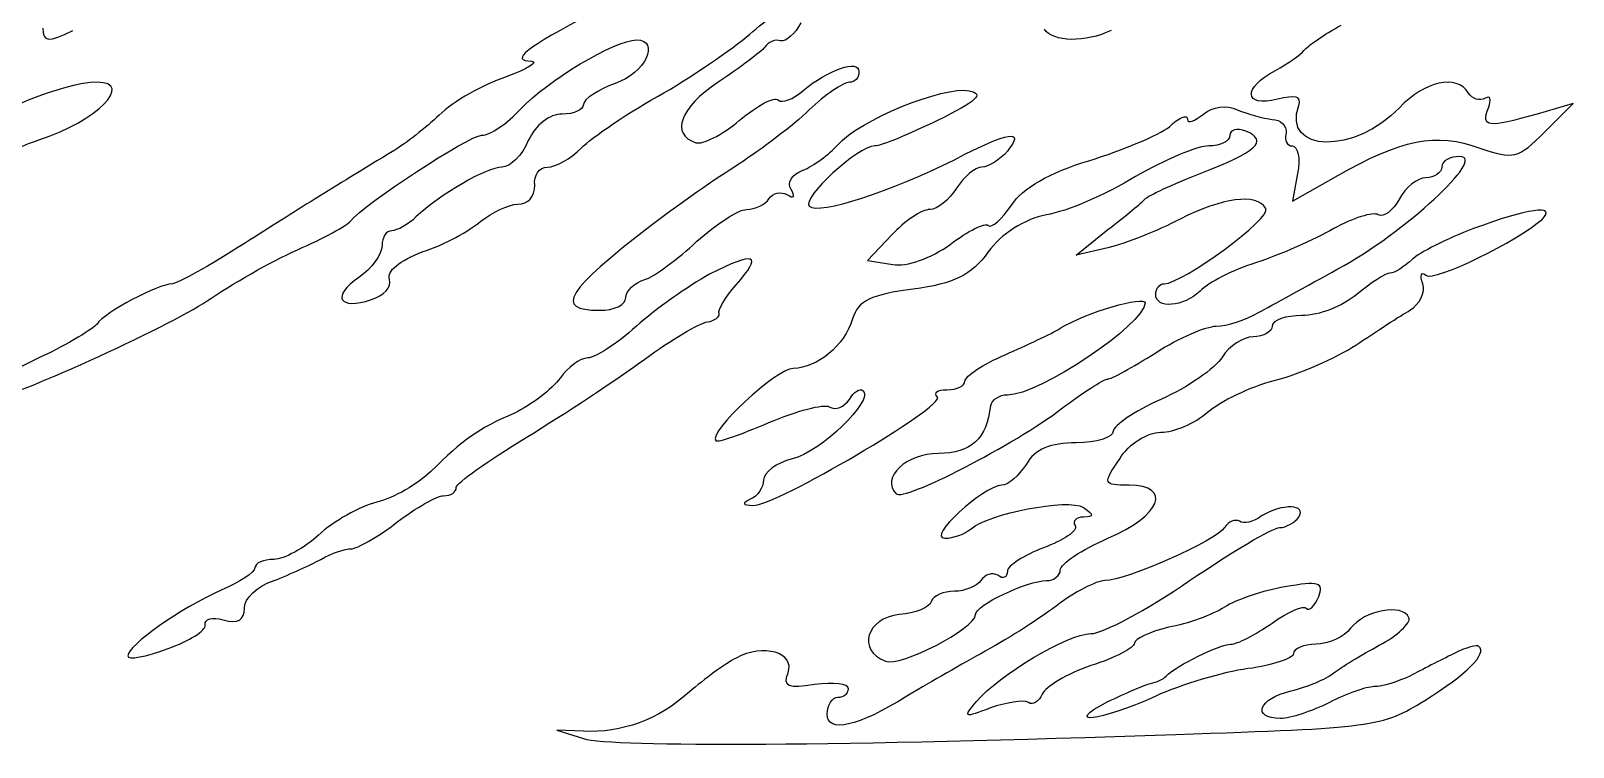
# Model space of a CAD drawing. Extents: x 0 to 69.4, y 0 to 30.3.
# Drawn here: x 55.19 to 57.716, y 12.348 to 13.52 of the extents above; entities that cross this region are included whole.
import ezdxf

# ---------------------------------------------------------------- set-up
doc = ezdxf.new("R2010")
doc.units = 0
doc.header["$MEASUREMENT"] = 0
doc.layers.get('0').update_dxf_attribs({"linetype": 'CONTINUOUS'})

msp = doc.modelspace()

# ---------------------------------------------------------------- linework, layer by layer
at = {"color": 0, "linetype": 'CONTINUOUS'}
for p, q in [((57.7161, 13.4013), (57.6571, 13.3839)), ((57.6692, 13.3544), (57.7161, 13.4013)), ((57.1537, 13.3492), (57.1537, 13.3492)), ((57.2647, 13.2867), (57.2561, 13.2415)), ((57.2561, 13.2415), (57.3307, 13.2832)), ((56.9019, 13.153), (56.954, 13.1947)), ((57.5529, 13.1964), (57.5529, 13.1964)), ((56.6, 13.186), (56.56, 13.1443)), ((56.954, 13.1652), (56.9019, 13.153)), ((56.56, 13.1443), (56.6017, 13.1374)), ((56.3014, 13.1217), (56.3014, 13.1217)), ((57.2057, 12.726), (57.2057, 12.726)), ((56.0947, 12.3736), (56.0514, 12.3753)), ((56.0514, 12.3753), (56.0947, 12.3614))]:
    msp.add_line(p, q, dxfattribs=at)
for points in [[(56.3725, 13.5193), (56.3968, 13.5418), (56.4558, 13.58), (56.5062, 13.6026)], [(56.1086, 13.5488), (56.001, 13.4932), (55.9732, 13.4707), (56.0097, 13.4707)], [(55.2094, 13.5245), (55.2094, 13.5019), (55.2182, 13.5002), (55.2581, 13.521)], [(56.2267, 13.4186), (56.2822, 13.4516), (56.3482, 13.4967), (56.3725, 13.5193)], [(56.4507, 13.5332), (56.4419, 13.5158), (56.4264, 13.5019), (56.4176, 13.5036)], [(56.9593, 13.521), (56.9176, 13.5002), (56.8637, 13.5019), (56.8499, 13.5227)], [(57.2751, 13.4881), (57.2804, 13.495), (57.3082, 13.5141), (57.336, 13.5297)], [(55.9924, 13.3926), (56.034, 13.4377), (56.1468, 13.5054), (56.1815, 13.5054)], [(56.1815, 13.5054), (56.2215, 13.5054), (56.1954, 13.4499), (56.1468, 13.4342)], [(56.3917, 13.4932), (56.3864, 13.4863), (56.3517, 13.4603), (56.3153, 13.436)], [(56.4176, 13.5036), (56.409, 13.5071), (56.3968, 13.5019), (56.3917, 13.4932)], [(56.0097, 13.4707), (56.0218, 13.469), (56.0044, 13.4586), (55.9681, 13.4447)], [(56.4542, 13.4221), (56.4958, 13.4568), (56.5461, 13.4742), (56.5461, 13.4533)], [(57.2283, 13.4551), (57.2492, 13.4672), (57.27, 13.4811), (57.2751, 13.4881)], [(55.9681, 13.4447), (55.9299, 13.4325), (55.8812, 13.4047), (55.8586, 13.3822)], [(56.5461, 13.4533), (56.5461, 13.4429), (56.5392, 13.436), (56.5306, 13.436)], [(57.2318, 13.4082), (57.1762, 13.3943), (57.1744, 13.4273), (57.2283, 13.4551)], [(57.5443, 13.4186), (57.5251, 13.4499), (57.4731, 13.4377), (57.4314, 13.3943)], [(55.2979, 13.436), (55.2442, 13.436), (55.1192, 13.3856), (55.0949, 13.3527)], [(55.2043, 13.3422), (55.2963, 13.3717), (55.3604, 13.436), (55.2979, 13.436)], [(56.0913, 13.3283), (56.1086, 13.3457), (56.1694, 13.3874), (56.2267, 13.4186)], [(56.1468, 13.4342), (56.119, 13.4238), (56.0947, 13.4082), (56.0947, 13.3995)], [(56.3153, 13.436), (56.2528, 13.3943), (56.2371, 13.3509), (56.2788, 13.337)], [(56.4142, 13.4065), (56.4194, 13.4013), (56.4385, 13.4082), (56.4542, 13.4221)], [(56.5306, 13.436), (56.5201, 13.436), (56.4906, 13.4152), (56.4646, 13.3908)], [(56.5114, 13.3336), (56.5461, 13.3735), (56.685, 13.4308), (56.7267, 13.4221)], [(56.7267, 13.4221), (56.7526, 13.4169), (56.7387, 13.4047), (56.6746, 13.3735)], [(57.5721, 13.4099), (57.5633, 13.4047), (57.5512, 13.4082), (57.5443, 13.4186)], [(55.9281, 13.3492), (55.9419, 13.3492), (55.9697, 13.3683), (55.9924, 13.3926)], [(56.0947, 13.3995), (56.0947, 13.3908), (56.0792, 13.3839), (56.06, 13.3839)], [(56.35, 13.3735), (56.3794, 13.3978), (56.4072, 13.4134), (56.4142, 13.4065)], [(57.1103, 13.3839), (57.126, 13.3961), (57.1485, 13.3995), (57.1658, 13.3908)], [(57.2665, 13.3978), (57.2717, 13.4134), (57.2613, 13.4152), (57.2318, 13.4082)], [(57.4314, 13.3943), (57.3603, 13.3179), (57.2387, 13.3197), (57.2665, 13.3978)], [(57.6571, 13.3839), (57.5756, 13.3613), (57.5651, 13.3613), (57.5772, 13.3943)], [(57.5772, 13.3943), (57.5825, 13.4082), (57.5807, 13.4152), (57.5721, 13.4099)], [(55.8586, 13.3822), (55.8361, 13.3613), (55.8031, 13.3353), (55.7857, 13.3249)], [(56.06, 13.3839), (56.0392, 13.3839), (56.0167, 13.3665), (56.0044, 13.3405)], [(56.2788, 13.337), (56.2892, 13.3336), (56.3222, 13.3492), (56.35, 13.3735)], [(56.4646, 13.3908), (56.4385, 13.3648), (56.3864, 13.3266), (56.35, 13.3023)], [(56.6746, 13.3735), (56.6278, 13.3509), (56.5826, 13.3318), (56.5722, 13.3318)], [(57.0547, 13.3631), (57.0704, 13.3787), (57.0843, 13.3839), (57.0843, 13.3752)], [(57.0843, 13.3752), (57.0843, 13.3683), (57.0964, 13.3717), (57.1103, 13.3839)], [(57.1658, 13.3908), (57.1832, 13.3839), (57.2092, 13.377), (57.2231, 13.3752)], [(57.2231, 13.3752), (57.2369, 13.3752), (57.2474, 13.3648), (57.2457, 13.3527)], [(55.055, 13.2641), (55.0897, 13.2919), (55.1574, 13.3266), (55.2043, 13.3422)], [(55.7129, 13.2086), (55.7354, 13.2363), (55.9072, 13.3492), (55.9281, 13.3492)], [(56.0044, 13.3405), (55.994, 13.3162), (55.975, 13.2971), (55.9611, 13.2971)], [(56.7024, 13.3092), (56.7926, 13.3561), (56.8186, 13.3596), (56.7892, 13.3231)], [(56.9228, 13.3075), (56.9783, 13.3249), (57.0374, 13.3492), (57.0547, 13.3631)], [(57.1051, 13.2867), (57.1971, 13.3214), (57.2179, 13.3405), (57.1797, 13.3561)], [(57.1537, 13.3492), (57.1537, 13.3388), (57.1381, 13.3318), (57.119, 13.3318)], [(57.1797, 13.3561), (57.1658, 13.3613), (57.1537, 13.3579), (57.1537, 13.3492)], [(57.2457, 13.3527), (57.2422, 13.3405), (57.2474, 13.3318), (57.2561, 13.3318)], [(57.3307, 13.2832), (57.4332, 13.3422), (57.4922, 13.3544), (57.5633, 13.3283)], [(57.5633, 13.3283), (57.6189, 13.3092), (57.6258, 13.311), (57.6692, 13.3544)], [(55.7857, 13.3249), (55.6764, 13.2589), (55.6296, 13.2294), (55.5393, 13.1721)], [(56.0357, 13.2971), (56.0496, 13.2971), (56.0739, 13.311), (56.0913, 13.3283)], [(56.5722, 13.3318), (56.5444, 13.3318), (56.4524, 13.2467), (56.4646, 13.2329)], [(56.4542, 13.2919), (56.4715, 13.2988), (56.4975, 13.3179), (56.5114, 13.3336)], [(56.7892, 13.3231), (56.7769, 13.3092), (56.7579, 13.2971), (56.7475, 13.2971)], [(57.119, 13.3318), (57.1017, 13.3318), (57.0461, 13.3092), (56.9992, 13.2815)], [(57.2561, 13.3318), (57.2647, 13.3318), (57.27, 13.311), (57.2647, 13.2867)], [(55.9611, 13.2971), (55.9368, 13.2971), (55.8586, 13.252), (55.8204, 13.2155)], [(56.0149, 13.2676), (56.0132, 13.2832), (56.0218, 13.2971), (56.0357, 13.2971)], [(56.35, 13.3023), (56.3135, 13.2797), (56.2493, 13.2346), (56.2058, 13.2016)], [(56.435, 13.2606), (56.4281, 13.2711), (56.435, 13.2849), (56.4542, 13.2919)], [(56.4646, 13.2329), (56.4801, 13.219), (56.6, 13.2572), (56.7024, 13.3092)], [(56.7475, 13.2971), (56.7371, 13.2971), (56.7179, 13.2815), (56.7058, 13.2624)], [(56.7961, 13.2346), (56.8135, 13.2624), (56.8586, 13.2884), (56.9228, 13.3075)], [(57.3307, 13.1304), (57.4401, 13.1895), (57.5756, 13.3145), (57.5304, 13.3145)], [(57.5008, 13.2971), (57.5008, 13.2884), (57.4887, 13.2797), (57.4749, 13.2797)], [(57.5304, 13.3145), (57.5147, 13.3145), (57.5008, 13.3075), (57.5008, 13.2971)], [(55.9871, 13.2363), (56.0044, 13.2363), (56.0149, 13.2485), (56.0149, 13.2676)], [(56.9992, 13.2815), (56.9506, 13.252), (56.8864, 13.2242), (56.8533, 13.219)], [(57.0149, 13.245), (57.02, 13.2502), (57.06, 13.2693), (57.1051, 13.2867)], [(57.4749, 13.2797), (57.461, 13.2797), (57.4418, 13.2641), (57.4314, 13.245)], [(56.3621, 13.2277), (56.376, 13.2277), (56.3933, 13.2363), (56.3986, 13.245)], [(56.3986, 13.245), (56.4056, 13.2554), (56.4176, 13.2572), (56.4281, 13.252)], [(56.4281, 13.252), (56.4403, 13.245), (56.4419, 13.2485), (56.435, 13.2606)], [(56.7058, 13.2624), (56.6936, 13.2433), (56.6746, 13.2277), (56.6625, 13.2277)], [(56.954, 13.1947), (56.9836, 13.2172), (57.0096, 13.2398), (57.0149, 13.245)], [(57.2126, 13.2294), (57.1971, 13.2554), (57.1415, 13.2467), (57.0721, 13.212)], [(57.4314, 13.245), (57.421, 13.2259), (57.4054, 13.2138), (57.3967, 13.219)], [(55.8204, 13.2155), (55.8083, 13.2033), (55.7892, 13.1929), (55.7806, 13.1929)], [(55.9264, 13.2086), (55.9454, 13.2224), (55.9715, 13.2363), (55.9871, 13.2363)], [(56.2806, 13.1756), (56.3118, 13.2033), (56.3482, 13.2277), (56.3621, 13.2277)], [(56.6625, 13.2277), (56.6486, 13.2277), (56.6208, 13.2086), (56.6, 13.186)], [(56.7579, 13.2016), (56.7631, 13.1964), (56.7804, 13.212), (56.7961, 13.2346)], [(56.8533, 13.219), (56.8169, 13.212), (56.7788, 13.1877), (56.7579, 13.1582)], [(57.0461, 13.1061), (57.0756, 13.1061), (57.2231, 13.2138), (57.2126, 13.2294)], [(57.3967, 13.219), (57.3881, 13.2242), (57.355, 13.2138), (57.3238, 13.1964)], [(57.6657, 13.212), (57.69, 13.2363), (57.6414, 13.2294), (57.5529, 13.1964)], [(55.6261, 13.1617), (55.6694, 13.1808), (55.7076, 13.2016), (55.7129, 13.2086)], [(55.7806, 13.1929), (55.7718, 13.1929), (55.7649, 13.1825), (55.7649, 13.1686)], [(55.8308, 13.1582), (55.8674, 13.1704), (55.909, 13.1929), (55.9264, 13.2086)], [(56.2058, 13.2016), (56.0653, 13.094), (56.0461, 13.0627), (56.1208, 13.0627)], [(56.6954, 13.1704), (56.7249, 13.1929), (56.7526, 13.2068), (56.7579, 13.2016)], [(57.0721, 13.212), (57.0357, 13.1929), (56.9836, 13.1721), (56.954, 13.1652)], [(57.3238, 13.1964), (57.2925, 13.179), (57.2353, 13.153), (57.1971, 13.1408)], [(57.5529, 13.1964), (57.5096, 13.1808), (57.4644, 13.1565), (57.4522, 13.1461)], [(57.4749, 13.12), (57.4869, 13.1079), (57.6276, 13.1773), (57.6657, 13.212)], [(55.5393, 13.1721), (55.4819, 13.1356), (55.4299, 13.1061), (55.4213, 13.1061)], [(55.7649, 13.1686), (55.7649, 13.1547), (55.7475, 13.1304), (55.7268, 13.1165)], [(56.1954, 13.1131), (56.2111, 13.1183), (56.2493, 13.1461), (56.2806, 13.1756)], [(56.6017, 13.1374), (56.6243, 13.1339), (56.6642, 13.1478), (56.6954, 13.1704)], [(55.4785, 13.0783), (55.5167, 13.1044), (55.5826, 13.1426), (55.6261, 13.1617)], [(55.7771, 13.1131), (55.7718, 13.127), (55.7944, 13.1443), (55.8308, 13.1582)], [(56.3447, 13.1044), (56.3899, 13.1547), (56.376, 13.1599), (56.3014, 13.1217)], [(56.7579, 13.1582), (56.7301, 13.12), (56.7024, 13.1061), (56.6347, 13.0974)], [(57.1971, 13.1408), (57.1589, 13.1287), (57.1172, 13.1079), (57.1051, 13.094)], [(57.4522, 13.1461), (57.4401, 13.1339), (57.4228, 13.1235), (57.4158, 13.1235)], [(55.7268, 13.1165), (55.6817, 13.0853), (55.6937, 13.0627), (55.7475, 13.0801)], [(55.7475, 13.0801), (55.7683, 13.087), (55.7806, 13.1009), (55.7771, 13.1131)], [(56.1642, 13.0836), (56.1642, 13.094), (56.1781, 13.1079), (56.1954, 13.1131)], [(56.3014, 13.1217), (56.2667, 13.1027), (56.2128, 13.0645), (56.1815, 13.0367)], [(57.2006, 13.0592), (57.2214, 13.0697), (57.2804, 13.1027), (57.3307, 13.1304)], [(57.4158, 13.1235), (57.4089, 13.1235), (57.3846, 13.1079), (57.3619, 13.0888)], [(57.4696, 13.1061), (57.4644, 13.12), (57.4679, 13.127), (57.4749, 13.12)], [(55.4213, 13.1061), (55.3986, 13.1061), (55.3101, 13.0592), (55.2979, 13.0402)], [(56.3169, 13.0575), (56.3135, 13.0627), (56.3274, 13.0836), (56.3447, 13.1044)], [(56.6347, 13.0974), (56.5669, 13.0888), (56.5444, 13.0783), (56.5357, 13.0488)], [(57.0322, 13.0888), (57.0322, 13.0992), (57.0392, 13.1061), (57.0461, 13.1061)], [(57.1051, 13.094), (57.0774, 13.0679), (57.0322, 13.0645), (57.0322, 13.0888)], [(57.3619, 13.0888), (57.3394, 13.0697), (57.2994, 13.054), (57.2717, 13.054)], [(57.4488, 13.0627), (57.4644, 13.0731), (57.4749, 13.0922), (57.4696, 13.1061)], [(55.1175, 12.9152), (55.1504, 12.9152), (55.4143, 13.0349), (55.4785, 13.0783)], [(56.1208, 13.0627), (56.1451, 13.0627), (56.1642, 13.0714), (56.1642, 13.0836)], [(57.0149, 13.0749), (57.0131, 13.0384), (56.8413, 12.9239), (56.7892, 12.9239)], [(56.876, 13.0332), (56.9176, 13.0592), (57.0149, 13.087), (57.0149, 13.0749)], [(57.3603, 13.0055), (57.3932, 13.028), (57.4332, 13.054), (57.4488, 13.0627)], [(55.2979, 13.0402), (55.2928, 13.0332), (55.2511, 13.0072), (55.206, 12.9864)], [(56.1954, 12.9829), (56.2389, 13.0142), (56.284, 13.0419), (56.2979, 13.0436)], [(56.2979, 13.0436), (56.31, 13.0454), (56.3187, 13.0523), (56.3169, 13.0575)], [(56.5357, 13.0488), (56.5218, 13.0038), (56.4785, 12.969), (56.4385, 12.9673)], [(57.1311, 13.0367), (57.1485, 13.0367), (57.1797, 13.0471), (57.2006, 13.0592)], [(57.2717, 13.054), (57.2457, 13.054), (57.2231, 13.0471), (57.2231, 13.0367)], [(56.1815, 13.0367), (56.1486, 13.0072), (56.1139, 12.9847), (56.1017, 12.9847)], [(56.7857, 12.9899), (56.8204, 13.0055), (56.8621, 13.0245), (56.876, 13.0332)], [(57.0322, 12.9933), (57.0704, 13.0176), (57.1156, 13.0367), (57.1311, 13.0367)], [(57.1918, 13.0193), (57.1762, 13.0193), (57.1519, 13.0038), (57.1415, 12.9864)], [(57.2231, 13.0367), (57.2231, 13.028), (57.2092, 13.0193), (57.1918, 13.0193)], [(56.7197, 12.9465), (56.7197, 12.9551), (56.7492, 12.9742), (56.7857, 12.9899)], [(56.9524, 12.9499), (56.9593, 12.9499), (56.994, 12.969), (57.0322, 12.9933)], [(57.2283, 12.9482), (57.2682, 12.9586), (57.3272, 12.9847), (57.3603, 13.0055)], [(55.206, 12.9864), (55.1279, 12.9499), (55.0862, 12.9152), (55.1175, 12.9152)], [(56.001, 12.8544), (56.0635, 12.8926), (56.1503, 12.9499), (56.1954, 12.9829)], [(56.1017, 12.9847), (56.0896, 12.9847), (56.0687, 12.969), (56.0565, 12.9517)], [(56.4385, 12.9673), (56.4107, 12.9673), (56.2979, 12.8631), (56.3118, 12.8492)], [(57.1415, 12.9864), (57.1294, 12.9673), (57.0843, 12.936), (57.0408, 12.9169)], [(56.0565, 12.9517), (56.0426, 12.9326), (56.0097, 12.9083), (55.9819, 12.8944)], [(56.6901, 12.9326), (56.7075, 12.9326), (56.7197, 12.9395), (56.7197, 12.9465)], [(56.8776, 12.9013), (56.9124, 12.9274), (56.9471, 12.9499), (56.9524, 12.9499)], [(57.1172, 12.8961), (57.1381, 12.9135), (57.1867, 12.9378), (57.2283, 12.9482)], [(56.3725, 12.7433), (56.409, 12.7416), (56.6885, 12.9065), (56.6746, 12.9204)], [(56.5531, 12.9308), (56.5704, 12.9152), (56.4836, 12.8301), (56.4368, 12.8197)], [(56.4975, 12.9048), (56.5079, 12.8978), (56.5218, 12.9048), (56.5306, 12.9169)], [(56.5306, 12.9169), (56.5375, 12.9291), (56.5479, 12.936), (56.5531, 12.9308)], [(56.6746, 12.9204), (56.6676, 12.9274), (56.6746, 12.9326), (56.6901, 12.9326)], [(56.7892, 12.9239), (56.7753, 12.9239), (56.7631, 12.9152), (56.7614, 12.9065)], [(57.0408, 12.9169), (56.9975, 12.8978), (56.9628, 12.8735), (56.9628, 12.8649)], [(55.9819, 12.8944), (55.9211, 12.8683), (55.8986, 12.851), (55.8447, 12.7989)], [(56.3986, 12.8788), (56.4437, 12.8978), (56.4889, 12.91), (56.4975, 12.9048)], [(56.6069, 12.7624), (56.619, 12.7485), (56.8031, 12.844), (56.8776, 12.9013)], [(56.7614, 12.9065), (56.7561, 12.8527), (56.7301, 12.8284), (56.6764, 12.8284)], [(57.0408, 12.8631), (57.0617, 12.8631), (57.0964, 12.877), (57.1172, 12.8961)], [(56.3118, 12.8492), (56.3153, 12.8458), (56.3535, 12.8597), (56.3986, 12.8788)], [(56.9628, 12.8649), (56.9628, 12.8544), (56.935, 12.8458), (56.9019, 12.8458)], [(56.9732, 12.8197), (56.9887, 12.844), (57.0183, 12.8631), (57.0408, 12.8631)], [(55.8864, 12.7728), (55.8864, 12.7798), (55.9385, 12.8163), (56.001, 12.8544)], [(56.9019, 12.8458), (56.8603, 12.8458), (56.8343, 12.8353), (56.8204, 12.811)], [(56.4368, 12.8197), (56.4107, 12.8128), (56.3899, 12.7972), (56.3899, 12.785)], [(56.6764, 12.8284), (56.6243, 12.8284), (56.5808, 12.7885), (56.6069, 12.7624)], [(56.8204, 12.811), (56.8082, 12.7919), (56.7908, 12.7763), (56.7804, 12.7763)], [(56.9887, 12.7763), (56.9454, 12.7763), (56.9454, 12.7781), (56.9732, 12.8197)], [(55.8447, 12.7989), (55.8239, 12.7781), (55.784, 12.7555), (55.7562, 12.7485)], [(56.3899, 12.785), (56.3899, 12.7728), (56.3794, 12.7572), (56.369, 12.7538)], [(55.8656, 12.759), (55.8778, 12.759), (55.8864, 12.7642), (55.8864, 12.7728)], [(56.7804, 12.7763), (56.7492, 12.7746), (56.6556, 12.6895), (56.6868, 12.6895)], [(56.954, 12.6895), (57.0408, 12.726), (57.06, 12.7763), (56.9887, 12.7763)], [(55.7562, 12.7485), (55.7285, 12.7416), (55.6851, 12.7173), (55.6608, 12.6947)], [(55.7892, 12.7156), (55.8204, 12.7399), (55.8551, 12.759), (55.8656, 12.759)], [(56.369, 12.7538), (56.3535, 12.7468), (56.3551, 12.7433), (56.3725, 12.7433)], [(56.7301, 12.7051), (56.7579, 12.7294), (56.8881, 12.7555), (56.9142, 12.7399)], [(56.9142, 12.7399), (56.9315, 12.7277), (56.9315, 12.7242), (56.9142, 12.7242)], [(57.2665, 12.7242), (57.2804, 12.7451), (57.2404, 12.7468), (57.2057, 12.726)], [(55.7146, 12.6722), (55.7233, 12.6722), (55.7579, 12.6913), (55.7892, 12.7156)], [(56.9003, 12.7103), (56.9054, 12.7017), (56.8811, 12.686), (56.8482, 12.6739)], [(56.9142, 12.7242), (56.9019, 12.7242), (56.895, 12.7173), (56.9003, 12.7103)], [(57.1693, 12.7173), (57.1624, 12.7208), (57.1519, 12.7173), (57.145, 12.7069)], [(57.2057, 12.726), (57.1918, 12.7156), (57.1762, 12.7121), (57.1693, 12.7173)], [(57.2353, 12.7069), (57.2457, 12.7069), (57.2613, 12.7156), (57.2665, 12.7242)], [(55.6608, 12.6947), (55.6382, 12.6739), (55.6035, 12.6548), (55.5879, 12.6548)], [(56.6868, 12.6895), (56.7006, 12.6895), (56.7197, 12.6965), (56.7301, 12.7051)], [(56.876, 12.6374), (56.876, 12.6478), (56.9107, 12.6704), (56.954, 12.6895)], [(57.145, 12.7069), (57.1329, 12.686), (56.9836, 12.6201), (56.9489, 12.6201)], [(57.0878, 12.6201), (57.1572, 12.6669), (57.2231, 12.7069), (57.2353, 12.7069)], [(55.6643, 12.6548), (55.6817, 12.6652), (55.7042, 12.6722), (55.7146, 12.6722)], [(56.8482, 12.6739), (56.8169, 12.6617), (56.7892, 12.6444), (56.7892, 12.6357)], [(55.5567, 12.6409), (55.5567, 12.634), (55.5306, 12.6166), (55.5011, 12.6044)], [(55.5879, 12.6548), (55.5706, 12.6548), (55.5567, 12.6496), (55.5567, 12.6409)], [(55.5879, 12.6201), (55.6139, 12.6305), (55.6486, 12.6461), (55.6643, 12.6548)], [(56.7735, 12.6288), (56.7649, 12.634), (56.7526, 12.6305), (56.7457, 12.6201)], [(56.7892, 12.6357), (56.7892, 12.6253), (56.7822, 12.6218), (56.7735, 12.6288)], [(56.8533, 12.6201), (56.8656, 12.6201), (56.876, 12.6288), (56.876, 12.6374)], [(55.5393, 12.5749), (55.5393, 12.5906), (55.5601, 12.6114), (55.5879, 12.6201)], [(56.7457, 12.6201), (56.7406, 12.6114), (56.7197, 12.6027), (56.7024, 12.6027)], [(56.7371, 12.5645), (56.7371, 12.5801), (56.8221, 12.6201), (56.8533, 12.6201)], [(56.9489, 12.6201), (56.935, 12.6201), (56.8985, 12.601), (56.869, 12.5784)], [(56.9262, 12.5333), (56.9454, 12.5333), (57.0165, 12.5715), (57.0878, 12.6201)], [(57.2439, 12.6097), (57.2092, 12.6044), (57.164, 12.5888), (57.145, 12.5767)], [(57.2994, 12.594), (57.3082, 12.6166), (57.2994, 12.6201), (57.2439, 12.6097)], [(55.5011, 12.6044), (55.4351, 12.5749), (55.3483, 12.5142), (55.3483, 12.4968)], [(56.6642, 12.5853), (56.6625, 12.5767), (56.6382, 12.5663), (56.6121, 12.5645)], [(56.7024, 12.6027), (56.685, 12.6027), (56.6676, 12.5958), (56.6642, 12.5853)], [(57.2786, 12.5749), (57.2839, 12.5697), (57.2925, 12.5784), (57.2994, 12.594)], [(57.4471, 12.5593), (57.4367, 12.5836), (57.3742, 12.5715), (57.3515, 12.542)], [(55.475, 12.5472), (55.4733, 12.5576), (55.4872, 12.561), (55.5046, 12.5558)], [(55.5046, 12.5558), (55.5289, 12.5489), (55.5393, 12.5558), (55.5393, 12.5749)], [(56.6121, 12.5645), (56.5583, 12.5593), (56.5426, 12.5055), (56.5896, 12.4882)], [(56.5896, 12.4882), (56.6139, 12.4778), (56.7371, 12.542), (56.7371, 12.5645)], [(56.869, 12.5784), (56.8394, 12.5558), (56.7839, 12.5212), (56.7457, 12.5003)], [(57.145, 12.5767), (57.126, 12.5645), (57.0843, 12.5489), (57.0531, 12.5437)], [(57.2231, 12.5506), (57.2492, 12.5697), (57.2751, 12.5801), (57.2786, 12.5749)], [(57.3985, 12.5142), (57.4279, 12.5298), (57.4506, 12.5506), (57.4471, 12.5593)], [(55.4143, 12.509), (55.449, 12.5212), (55.4768, 12.5385), (55.475, 12.5472)], [(56.7387, 12.4222), (56.7753, 12.4656), (56.8881, 12.5333), (56.9262, 12.5333)], [(57.0531, 12.5437), (57.0235, 12.5368), (56.9975, 12.5246), (56.9975, 12.5177)], [(57.1554, 12.5159), (57.1658, 12.5159), (57.1953, 12.5316), (57.2231, 12.5506)], [(57.3515, 12.542), (57.3411, 12.5281), (57.3151, 12.5159), (57.2943, 12.5159)], [(55.3483, 12.4968), (55.3483, 12.4899), (55.3778, 12.4951), (55.4143, 12.509)], [(56.4299, 12.4691), (56.4419, 12.5021), (56.3899, 12.5177), (56.3447, 12.4934)], [(56.9975, 12.5177), (56.9975, 12.5107), (56.9662, 12.4934), (56.9262, 12.4812)], [(57.0496, 12.4639), (57.0669, 12.4812), (57.1364, 12.5159), (57.1554, 12.5159)], [(57.2943, 12.5159), (57.2751, 12.5159), (57.2578, 12.509), (57.2578, 12.5003)], [(57.3238, 12.4691), (57.336, 12.4778), (57.3689, 12.4986), (57.3985, 12.5142)], [(57.4731, 12.4239), (57.5425, 12.4673), (57.5756, 12.5003), (57.5617, 12.5125)], [(57.5617, 12.5125), (57.5599, 12.5159), (57.5408, 12.5107), (57.52, 12.5003)], [(56.3447, 12.4934), (56.3274, 12.4847), (56.2926, 12.4587), (56.2683, 12.4378)], [(56.7457, 12.5003), (56.7075, 12.4795), (56.6538, 12.4482), (56.6243, 12.4309)], [(57.2578, 12.5003), (57.2578, 12.4934), (57.2249, 12.4812), (57.1832, 12.476)], [(57.52, 12.5003), (57.4992, 12.4899), (57.4679, 12.4743), (57.4488, 12.4639)], [(56.4732, 12.45), (56.4299, 12.443), (56.4211, 12.4465), (56.4299, 12.4691)], [(56.9262, 12.4812), (56.8864, 12.4673), (56.8517, 12.4465), (56.8464, 12.4343)], [(57.0235, 12.4517), (57.0339, 12.4534), (57.0443, 12.4587), (57.0496, 12.4639)], [(57.1832, 12.476), (57.1433, 12.4708), (57.0739, 12.45), (57.0322, 12.4309)], [(57.2543, 12.4396), (57.2804, 12.4465), (57.3117, 12.4587), (57.3238, 12.4691)], [(57.4488, 12.4639), (57.4297, 12.4552), (57.4036, 12.4465), (57.3897, 12.4465)], [(56.2683, 12.4378), (56.2181, 12.3927), (56.1572, 12.3701), (56.0947, 12.3736)], [(56.5288, 12.443), (56.5288, 12.4517), (56.5044, 12.4534), (56.4732, 12.45)], [(56.6243, 12.4309), (56.5444, 12.3805), (56.494, 12.3701), (56.494, 12.4014)], [(56.5114, 12.4291), (56.5218, 12.4291), (56.5288, 12.4361), (56.5288, 12.443)], [(56.8464, 12.4343), (56.8413, 12.4222), (56.8308, 12.4153), (56.8239, 12.4205)], [(57.0322, 12.4309), (56.9401, 12.3892), (56.8776, 12.3823), (56.954, 12.4222)], [(56.954, 12.4222), (56.9836, 12.4361), (57.0149, 12.45), (57.0235, 12.4517)], [(57.2369, 12.3944), (57.1883, 12.3944), (57.2006, 12.4274), (57.2543, 12.4396)], [(57.3897, 12.4465), (57.3776, 12.4465), (57.3429, 12.4343), (57.3168, 12.4205)], [(56.494, 12.4014), (56.494, 12.417), (56.5028, 12.4291), (56.5114, 12.4291)], [(56.7614, 12.4118), (56.7179, 12.3944), (56.7163, 12.3962), (56.7387, 12.4222)], [(56.8239, 12.4205), (56.8151, 12.4257), (56.7874, 12.4205), (56.7614, 12.4118)], [(57.0651, 12.3684), (57.3863, 12.3788), (57.4036, 12.3805), (57.4731, 12.4239)], [(57.3168, 12.4205), (57.289, 12.4066), (57.2526, 12.3944), (57.2369, 12.3944)], [(56.0947, 12.3614), (56.1417, 12.3475), (56.5218, 12.3493), (57.0651, 12.3684)]]:
    msp.add_open_spline(points, degree=3, dxfattribs=at)

doc.saveas('drawing.dxf')
